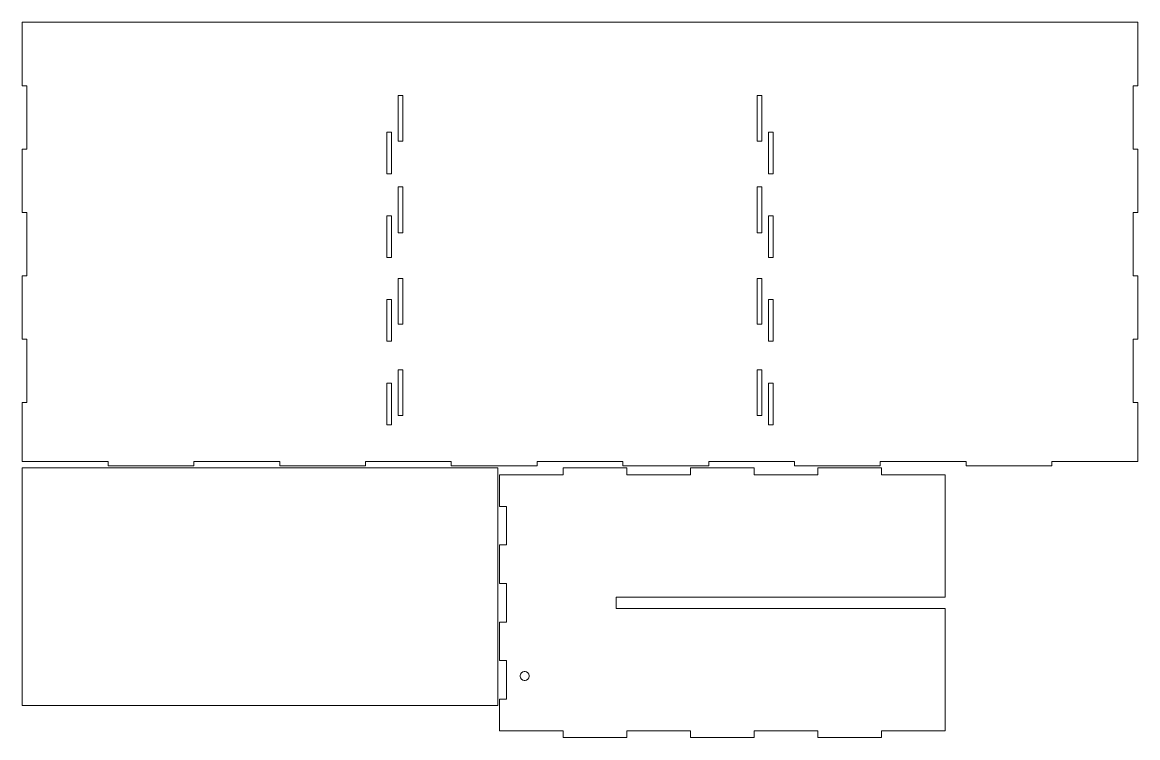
# Model space of a CAD drawing. Header units: inches. Extents: x 0.1 to 30.6, y -19.6 to -0.1.
import ezdxf

# ---------------------------------------------------------------- set-up
doc = ezdxf.new("R2010")
doc.units = ezdxf.units.IN
doc.header["$MEASUREMENT"] = 0
doc.layers.add('Layer 1', color=7, linetype='Continuous')

# ---------------------------------------------------------------- blocks, each defined once
blk = doc.blocks.new('block 2')
at = {"layer": 'Layer 1', "lineweight": 0}
blk.add_lwpolyline([(0.208, -1.802), (0.083, -1.802), (0.083, -0.069), (30.583, -0.069), (30.583, -1.802), (30.458, -1.802), (30.458, -3.534), (30.583, -3.534), (30.583, -5.266), (30.458, -5.266), (30.458, -6.998), (30.583, -6.998), (30.583, -8.73), (30.458, -8.73), (30.458, -10.462), (30.583, -10.462), (30.583, -12.069), (28.237, -12.069), (28.237, -12.194), (25.891, -12.194), (25.891, -12.069), (23.544, -12.069), (23.544, -12.194), (21.198, -12.194), (21.198, -12.069), (18.852, -12.069), (18.852, -12.194), (16.507, -12.194), (16.507, -12.069), (14.159, -12.069), (14.159, -12.194), (11.814, -12.194), (11.814, -12.069), (9.468, -12.069), (9.468, -12.194), (7.122, -12.194), (7.122, -12.069), (4.775, -12.069), (4.775, -12.194), (2.429, -12.194), (2.429, -12.069), (0.083, -12.069), (0.083, -10.462), (0.208, -10.462), (0.208, -8.73), (0.083, -8.73), (0.083, -6.998), (0.208, -6.998), (0.208, -5.266), (0.083, -5.266), (0.083, -3.534), (0.208, -3.534), (0.208, -1.802)], dxfattribs=at)
blk = doc.blocks.new('block 3')
at = {"layer": 'Layer 1', "lineweight": 0}
blk.add_lwpolyline([(10.364, -2.069), (10.364, -3.319), (10.489, -3.319), (10.489, -2.069), (10.364, -2.069)], dxfattribs=at)
blk = doc.blocks.new('block 4')
at = {"layer": 'Layer 1', "lineweight": 0}
blk.add_lwpolyline([(10.051, -5.355), (10.051, -6.498), (10.176, -6.498), (10.176, -5.355), (10.051, -5.355)], dxfattribs=at)
blk = doc.blocks.new('block 5')
at = {"layer": 'Layer 1', "lineweight": 0}
blk.add_lwpolyline([(10.051, -7.641), (10.051, -8.784), (10.176, -8.784), (10.176, -7.641), (10.051, -7.641)], dxfattribs=at)
blk = doc.blocks.new('block 6')
at = {"layer": 'Layer 1', "lineweight": 0}
blk.add_lwpolyline([(10.051, -9.927), (10.051, -11.069), (10.176, -11.069), (10.176, -9.927), (10.051, -9.927)], dxfattribs=at)
blk = doc.blocks.new('block 7')
at = {"layer": 'Layer 1', "lineweight": 0}
blk.add_lwpolyline([(20.176, -7.069), (20.176, -8.319), (20.301, -8.319), (20.301, -7.069), (20.176, -7.069)], dxfattribs=at)
blk = doc.blocks.new('block 8')
at = {"layer": 'Layer 1', "lineweight": 0}
blk.add_lwpolyline([(20.176, -4.569), (20.176, -5.819), (20.301, -5.819), (20.301, -4.569), (20.176, -4.569)], dxfattribs=at)
blk = doc.blocks.new('block 9')
at = {"layer": 'Layer 1', "lineweight": 0}
blk.add_lwpolyline([(20.489, -3.069), (20.489, -4.212), (20.614, -4.212), (20.614, -3.069), (20.489, -3.069)], dxfattribs=at)
blk = doc.blocks.new('block 10')
at = {"layer": 'Layer 1', "lineweight": 0}
blk.add_lwpolyline([(20.176, -9.569), (20.176, -10.819), (20.301, -10.819), (20.301, -9.569), (20.176, -9.569)], dxfattribs=at)
blk = doc.blocks.new('block 11')
at = {"layer": 'Layer 1', "lineweight": 0}
blk.add_lwpolyline([(20.489, -9.927), (20.489, -11.069), (20.614, -11.069), (20.614, -9.927), (20.489, -9.927)], dxfattribs=at)
blk = doc.blocks.new('block 12')
at = {"layer": 'Layer 1', "lineweight": 0}
blk.add_lwpolyline([(20.489, -7.641), (20.489, -8.784), (20.614, -8.784), (20.614, -7.641), (20.489, -7.641)], dxfattribs=at)
blk = doc.blocks.new('block 13')
at = {"layer": 'Layer 1', "lineweight": 0}
blk.add_lwpolyline([(20.489, -5.355), (20.489, -6.498), (20.614, -6.498), (20.614, -5.355), (20.489, -5.355)], dxfattribs=at)
blk = doc.blocks.new('block 14')
at = {"layer": 'Layer 1', "lineweight": 0}
blk.add_lwpolyline([(20.176, -2.069), (20.176, -3.319), (20.301, -3.319), (20.301, -2.069), (20.176, -2.069)], dxfattribs=at)
blk = doc.blocks.new('block 15')
at = {"layer": 'Layer 1', "lineweight": 0}
blk.add_lwpolyline([(10.364, -9.569), (10.364, -10.819), (10.489, -10.819), (10.489, -9.569), (10.364, -9.569)], dxfattribs=at)
blk = doc.blocks.new('block 16')
at = {"layer": 'Layer 1', "lineweight": 0}
blk.add_lwpolyline([(10.051, -3.069), (10.051, -4.212), (10.176, -4.212), (10.176, -3.069), (10.051, -3.069)], dxfattribs=at)
blk = doc.blocks.new('block 17')
at = {"layer": 'Layer 1', "lineweight": 0}
blk.add_lwpolyline([(10.364, -4.569), (10.364, -5.819), (10.489, -5.819), (10.489, -4.569), (10.364, -4.569)], dxfattribs=at)
blk = doc.blocks.new('block 18')
at = {"layer": 'Layer 1', "lineweight": 0}
blk.add_lwpolyline([(10.364, -7.069), (10.364, -8.319), (10.489, -8.319), (10.489, -7.069), (10.364, -7.069)], dxfattribs=at)
blk = doc.blocks.new('block 19')
at = {"layer": 'Layer 1', "lineweight": 0}
blk.add_lwpolyline([(0.083, -12.244), (0.083, -18.744), (13.083, -18.744), (13.083, -12.244), (0.083, -12.244)], dxfattribs=at)
blk = doc.blocks.new('block 20')
at = {"layer": 'Layer 1', "lineweight": 0}
blk.add_lwpolyline([(25.32, -19.432), (23.579, -19.432), (23.579, -19.619), (21.839, -19.619), (21.839, -19.432), (20.097, -19.432), (20.097, -19.619), (18.357, -19.619), (18.357, -19.432), (16.615, -19.432), (16.615, -19.619), (14.875, -19.619), (14.875, -19.432), (13.133, -19.432), (13.133, -18.566), (13.32, -18.566), (13.32, -17.512), (13.133, -17.512), (13.133, -16.459), (13.32, -16.459), (13.32, -15.405), (13.133, -15.405), (13.133, -14.352), (13.32, -14.352), (13.32, -13.298), (13.133, -13.298), (13.133, -12.432), (14.875, -12.432), (14.875, -12.244), (16.615, -12.244), (16.615, -12.432), (18.357, -12.432), (18.357, -12.244), (20.097, -12.244), (20.097, -12.432), (21.839, -12.432), (21.839, -12.244), (23.579, -12.244), (23.579, -12.432), (25.32, -12.432), (25.32, -15.776), (16.32, -15.776), (16.32, -16.088), (25.32, -16.088), (25.32, -19.432)], dxfattribs=at)
blk = doc.blocks.new('block 21')
at = {"layer": 'Layer 1', "lineweight": 0}
blk.add_lwpolyline([(13.82, -17.807), (13.808, -17.807), (13.772, -17.817), (13.732, -17.843), (13.705, -17.883), (13.695, -17.92), (13.695, -17.932), (13.695, -17.944), (13.705, -17.981), (13.732, -18.02), (13.772, -18.047), (13.808, -18.057), (13.82, -18.057), (13.833, -18.057), (13.869, -18.047), (13.909, -18.02), (13.936, -17.981), (13.945, -17.944), (13.945, -17.932), (13.945, -17.92), (13.936, -17.883), (13.909, -17.843), (13.869, -17.817), (13.833, -17.807), (13.82, -17.807)], dxfattribs=at)

msp = doc.modelspace()

# ---------------------------------------------------------------- block references
at = {"layer": 'Layer 1'}
for name in ['block 2', 'block 3', 'block 14', 'block 16', 'block 9', 'block 17', 'block 8', 'block 4', 'block 13', 'block 18', 'block 7', 'block 5', 'block 12', 'block 15', 'block 10', 'block 6', 'block 11', 'block 19', 'block 20', 'block 21']:
    msp.add_blockref(name, (0, 0), dxfattribs=at)

doc.saveas('drawing.dxf')
